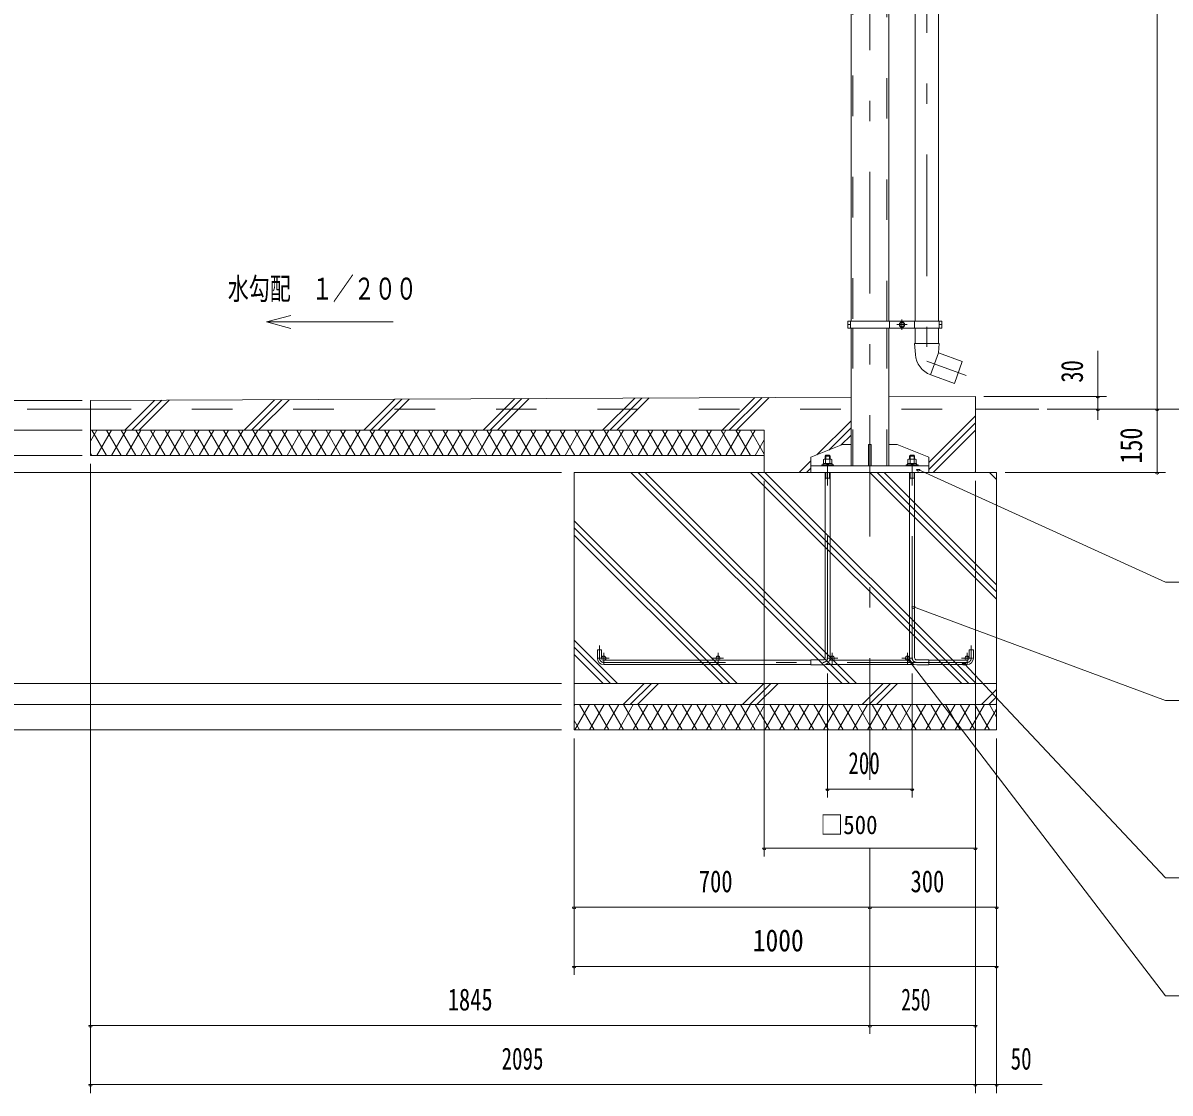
# Model space of a CAD drawing. Units: millimetres, scale not verified, with parts at other scales. Extents: x -25342 to 25343, y -10500 to 10500.
# Drawn here: x 15119 to 21908, y -2955 to 3382 of the extents above; entities that cross this region are included whole.
import ezdxf
from ezdxf.enums import TextEntityAlignment as Align

# ---------------------------------------------------------------- set-up
doc = ezdxf.new("R2010")
doc.units = ezdxf.units.MM
doc.header["$LTSCALE"] = 60
doc.linetypes.add('USER2', pattern=[10, 4, -6])
doc.linetypes.add('USER3', pattern=[24, 12, -5, 2, -5])
for name, color, linetype, lineweight in [('0-6_2-02BOLD', 7, 'Continuous', 18), ('0-7_2-12HIDDEN', 3, 'USER2', 18), ('0-8_2-22CENTER', 3, 'USER3', 18), ('0-9_2-42THIN', 4, 'Continuous', 18), ('0-A_2-52DIM', 3, 'Continuous', 18), ('0-B_2-62HATCH', 2, 'Continuous', 18)]:
    doc.layers.add(name, color=color, linetype=linetype, lineweight=lineweight)
doc.styles.add('ＭＳ ゴシック', font='')
doc.styles.get('ＭＳ ゴシック').set_extended_font_data('MS Gothic')

msp = doc.modelspace()

# ---------------------------------------------------------------- linework, layer by layer
at = {"layer": '0-6_2-02BOLD'}
for p, q in [((20019.81, 6069.93), (20019.81, 1614.93)), ((20242.56, 1614.93), (20242.56, 6069.93)), ((20399.94, 6069.93), (20399.94, 1614.93)), ((20537.44, 6069.93), (20537.44, 1614.93)), ((20000.57, 1614.93), (20000.57, 1574.93)), ((20015.82, 1594.93), (20000.57, 1594.93)), ((20015.82, 1614.93), (20015.82, 1574.93)), ((20019.82, 1574.93), (20019.82, 759.93)), ((20242.57, 1574.93), (20242.57, 759.93)), ((20246.57, 1614.93), (20246.57, 1574.93)), ((20308.75, 1602.15), (20308.75, 1587.71)), ((20308.75, 1587.71), (20321.26, 1580.5)), ((20321.26, 1580.5), (20333.75, 1587.71)), ((20395.94, 1614.93), (20395.94, 1574.93)), ((20399.94, 1574.93), (20399.94, 1482.66)), ((20537.44, 1574.93), (20537.44, 1482.66)), ((20541.44, 1614.93), (20541.44, 1574.93)), ((20541.44, 1594.93), (20556.69, 1594.93)), ((20556.69, 1614.93), (20556.69, 1574.93)), ((20400.59, 1418.17), (20396.18, 1482.66)), ((20396.19, 1482.66), (20541.2, 1482.66)), ((20537.44, 1427.66), (20490.42, 1298.45)), ((20491.12, 1298.2), (20631.37, 1247.15)), ((15518.69, 1144.93), (20019.82, 1166.42)), ((20242.57, 1167.48), (20756.19, 1169.93)), ((20756.19, 1169.93), (20756.19, 719.93)), ((15518.69, 1094.93), (15143.69, 1094.93)), ((15518.69, 1144.93), (15518.69, 819.93)), ((21131.19, 1094.93), (20756.19, 1094.93)), ((19506.19, 969.93), (15518.69, 969.93)), ((19506.19, 969.93), (19506.19, 719.93)), ((19782.32, 809.93), (19969.82, 884.93)), ((19969.82, 884.93), (20019.82, 884.93)), ((20123.69, 884.93), (20138.69, 884.93)), ((20123.69, 884.93), (20123.69, 759.93)), ((20138.69, 884.93), (20138.69, 759.93)), ((20242.57, 884.93), (20292.57, 884.93)), ((20292.57, 884.93), (20480.07, 809.93)), ((19506.19, 819.93), (15518.69, 819.93)), ((19866.19, 816.42), (19871.19, 821.42)), ((19866.19, 816.42), (19896.19, 816.42)), ((19866.19, 798.18), (19866.19, 816.42)), ((19871.19, 821.42), (19891.19, 821.42)), ((19891.19, 821.42), (19896.19, 816.42)), ((19896.19, 798.18), (19896.19, 816.42)), ((20366.19, 798.18), (20366.19, 816.42)), ((20396.19, 816.42), (20366.19, 816.42)), ((19781.19, 759.93), (19781.19, 719.93)), ((19782.32, 809.93), (19782.32, 759.93)), ((19846.19, 765.68), (19846.19, 759.93)), ((19854.32, 773.18), (19908.07, 773.18)), ((19854.32, 773.18), (19854.32, 765.68)), ((19856.66, 795.92), (19856.66, 773.18)), ((19868.92, 795.92), (19868.92, 773.18)), ((19873.69, 765.68), (19881.19, 773.18)), ((19881.19, 765.68), (19888.69, 773.18)), ((19893.46, 795.92), (19893.46, 773.18)), ((19908.07, 773.18), (19908.07, 765.68)), ((20346.19, 765.68), (20346.19, 759.93)), ((20416.19, 765.68), (20346.19, 765.68)), ((20360.57, 798.18), (20356.65, 795.92)), ((20356.65, 795.92), (20356.65, 773.18)), ((20401.82, 798.18), (20360.57, 798.18)), ((20368.92, 795.92), (20368.92, 773.18)), ((20381.19, 765.68), (20373.69, 773.18)), ((20388.69, 765.68), (20381.19, 773.18)), ((20393.46, 795.92), (20393.46, 773.18)), ((20405.73, 795.92), (20401.82, 798.18)), ((20405.73, 795.92), (20405.73, 773.18)), ((20408.07, 773.18), (20408.07, 765.68)), ((20416.19, 765.68), (20416.19, 759.93)), ((20480.07, 809.93), (20480.07, 759.93)), ((18381.19, 719.93), (20881.19, 719.93)), ((18381.19, 719.93), (18381.19, -805.07)), ((19866.19, -377.57), (19866.19, 719.93)), ((19866.19, 686.18), (19896.19, 686.18)), ((19896.19, -377.57), (19896.19, 719.93)), ((20366.19, -377.57), (20366.19, 719.93)), ((20396.19, 686.18), (20366.19, 686.18)), ((20396.19, -377.57), (20396.19, 719.93)), ((20881.19, 719.93), (20881.19, -805.07)), ((18518.69, -380.07), (18518.69, -330.07)), ((20743.69, -380.07), (20743.69, -330.07)), ((18556.19, -392.57), (19781.19, -392.57)), ((19853.69, -390.07), (19781.19, -390.07)), ((19781.19, -420.07), (19781.19, -390.07)), ((20368.93, -392.57), (19893.46, -392.57)), ((20706.19, -392.57), (20481.19, -392.57)), ((18556.19, -417.57), (19781.19, -417.57)), ((19853.69, -420.07), (19781.19, -420.07)), ((20394.33, -417.57), (19868.05, -417.57)), ((20481.19, -420.07), (20408.69, -420.07)), ((20706.19, -417.57), (20481.19, -417.57)), ((20881.19, -530.07), (18381.19, -530.07)), ((20881.19, -655.07), (18381.19, -655.07)), ((20881.19, -805.07), (18381.19, -805.07))]:
    msp.add_line(p, q, dxfattribs=at)
for points in [[(20000.57, 1614.93), (20136.86, 1614.93), (20556.69, 1614.93)], [(20000.57, 1574.93), (20094.01, 1574.93), (20556.69, 1574.93)], [(20308.75, 1602.15), (20321.25, 1609.36), (20333.75, 1602.15), (20333.75, 1587.71)], [(20541.19, 1482.66), (20537.44, 1427.66), (20678.4, 1376.36), (20631.37, 1247.15)], [(20396.19, 798.18), (20396.19, 816.42), (20391.19, 821.42), (20371.19, 821.42), (20366.19, 816.42)], [(19781.19, 759.93), (20481.19, 759.93), (20481.19, 719.93)], [(19846.19, 765.68), (19916.19, 765.68), (19916.19, 759.93)], [(19856.66, 795.92), (19860.57, 798.18), (19901.82, 798.18), (19905.73, 795.92), (19905.73, 773.18)], [(20408.07, 773.18), (20354.32, 773.18), (20354.32, 765.68)], [(18543.69, -380.07), (18543.69, -330.07), (18518.69, -330.07)], [(20718.69, -380.07), (20718.69, -330.07), (20743.69, -330.07)], [(20481.19, -420.07), (20481.19, -390.07), (20408.69, -390.07)]]:
    msp.add_lwpolyline(points, dxfattribs=at)
for centre, radius in [((20321.25, 1594.93), 15.62), ((20321.25, 1594.93), 12.25), ((18556.19, -380.07), 12.5), ((19232.44, -380.07), 12.5), ((19908.69, -380.07), 12.5), ((20353.69, -380.07), 12.5), ((20706.19, -380.07), 12.5)]:
    msp.add_circle(centre, radius, dxfattribs=at)
for centre, radius, start, end in [((20537.77, 1427.54), 137.5, 183.90576, 250.16731), ((19862.79, 788.72), 9.46, 49.5701, 90), ((19881.19, 763.73), 34.45, 69.13593, 110.86406), ((19899.6, 788.72), 9.46, 90, 130.42989), ((20362.79, 788.72), 9.46, 49.57011, 90), ((20381.19, 763.73), 34.45, 69.13594, 110.86407), ((20399.6, 788.72), 9.46, 90, 130.4299), ((18556.19, -380.07), 37.5, 180, 270), ((19853.69, -377.57), 42.5, 270, 0), ((19853.69, -377.57), 12.5, 270, 0), ((20408.69, -377.57), 42.5, 180, 270), ((20408.69, -377.57), 12.5, 180, 270), ((20706.19, -380.07), 37.5, 270, 0)]:
    msp.add_arc(centre, radius, start, end, dxfattribs=at)
at = {"layer": '0-7_2-12HIDDEN'}
for p, q in [((20030.31, 6069.93), (20030.31, 1614.93)), ((20232.06, 1614.93), (20232.06, 6069.93)), ((20030.32, 1574.93), (20030.32, 759.93)), ((20232.06, 1574.93), (20232.06, 759.93)), ((15518.69, 1094.93), (20756.19, 1094.93))]:
    msp.add_line(p, q, dxfattribs=at)
at = {"layer": '0-8_2-22CENTER'}
for p, q in [((20468.69, 6922.98), (20468.69, 1379.52)), ((20131.19, 6819.93), (20131.19, -1305.07)), ((20290, 1594.93), (20352.5, 1594.93)), ((20321.25, 1626.18), (20321.25, 1563.68)), ((20468.69, 1379.52), (20701.87, 1294.65)), ((19881.19, -377.57), (19881.19, 851.41)), ((20381.19, -377.57), (20381.19, 851.41)), ((18531.19, -380.07), (18531.19, -305.07)), ((20731.19, -380.07), (20731.19, -305.07)), ((18588.69, -380.07), (18523.69, -380.07)), ((18556.19, -412.57), (18556.19, -347.57)), ((18556.19, -405.07), (20706.19, -405.07)), ((19264.94, -380.07), (19199.94, -380.07)), ((19232.44, -412.57), (19232.44, -347.57)), ((19941.19, -380.07), (19876.19, -380.07)), ((19908.69, -412.57), (19908.69, -347.57)), ((20386.19, -380.07), (20321.19, -380.07)), ((20353.69, -412.57), (20353.69, -347.57)), ((20738.69, -380.07), (20673.69, -380.07)), ((20706.19, -412.57), (20706.19, -347.57))]:
    msp.add_line(p, q, dxfattribs=at)
for centre, radius, start, end in [((18556.19, -380.07), 25, 180, 270), ((19853.69, -377.57), 27.5, 270, 0), ((20408.69, -377.57), 27.5, 180, 270), ((20706.19, -380.07), 25, 270, 0)]:
    msp.add_arc(centre, radius, start, end, dxfattribs=at)
at = {"layer": '0-9_2-42THIN'}
for p, q in [((19869.94, 798.18), (19869.94, 820.16)), ((19892.44, 798.18), (19892.44, 820.16)), ((20369.94, 798.18), (20369.94, 820.16)), ((20392.44, 798.18), (20392.44, 820.16)), ((19866.19, 679.69), (19869.94, 686.18)), ((19869.94, 686.18), (19869.94, 719.93)), ((19892.44, 686.18), (19892.44, 719.93)), ((19892.44, 686.18), (19896.19, 679.69)), ((20369.94, 686.18), (20366.19, 679.69)), ((20369.94, 686.18), (20369.94, 719.93))]:
    msp.add_line(p, q, dxfattribs=at)
msp.add_lwpolyline([(20396.19, 679.69), (20392.44, 686.18), (20392.44, 719.93)], dxfattribs=at)
at = {"layer": '0-A_2-52DIM'}
for p, q in [((21831.19, 719.93), (21831.19, 7297.43)), ((16559.46, 1611.23), (16704.35, 1650.05)), ((16559.46, 1611.23), (17309.46, 1611.23)), ((16559.46, 1611.23), (16704.35, 1572.41)), ((21481.19, 1032.16), (21481.19, 1439.93)), ((20806.19, 1169.93), (21531.19, 1169.93)), ((21491.19, 1169.93), (21471.19, 1169.93)), ((15468.69, 1144.93), (14743.69, 1144.93)), ((21181.19, 1094.93), (22231.19, 1094.93)), ((21491.19, 1094.93), (21471.19, 1094.93)), ((21841.19, 1094.93), (21821.19, 1094.93)), ((15468.69, 969.93), (14393.69, 969.93)), ((15468.69, 819.93), (14393.69, 819.93)), ((15518.69, 769.93), (15518.69, -2955.07)), ((18306.19, 719.93), (14043.69, 719.93)), ((20427.26, 737.94), (20407.26, 737.94)), ((20931.19, 719.93), (21881.19, 719.93)), ((21841.19, 719.93), (21821.19, 719.93)), ((19506.19, 669.93), (19506.19, -1555.07)), ((20756.19, 669.93), (20756.19, -2955.07)), ((20398.88, -76.73), (20378.88, -76.73)), ((20388.88, -76.73), (21881.19, -630.07)), ((20367.32, -386.97), (20347.32, -386.97)), ((20357.32, -386.97), (21881.19, -2380.07)), ((19881.19, -470.07), (19881.19, -1205.07)), ((20381.19, -470.07), (20381.19, -1205.07)), ((20698.47, -411.39), (20678.47, -411.39)), ((18306.19, -530.07), (14393.69, -530.07)), ((18306.19, -655.07), (14393.69, -655.07)), ((23431.19, -630.07), (21881.19, -630.07)), ((18306.19, -805.07), (13693.69, -805.07)), ((18381.19, -855.07), (18381.19, -2255.07)), ((20881.19, -855.07), (20881.19, -2955.07)), ((19891.19, -1155.07), (19871.19, -1155.07)), ((20381.19, -1155.07), (19881.19, -1155.07)), ((20391.19, -1155.07), (20371.19, -1155.07)), ((19516.19, -1505.07), (19496.19, -1505.07)), ((20756.19, -1505.07), (19506.19, -1505.07)), ((20131.19, -1505.07), (20131.19, -2605.07)), ((20766.19, -1505.07), (20746.19, -1505.07)), ((18391.19, -1855.07), (18371.19, -1855.07)), ((20881.19, -1855.07), (18381.19, -1855.07)), ((20141.19, -1855.07), (20121.19, -1855.07)), ((20891.19, -1855.07), (20871.19, -1855.07)), ((18391.19, -2205.07), (18371.19, -2205.07)), ((20881.19, -2205.07), (18381.19, -2205.07)), ((20891.19, -2205.07), (20871.19, -2205.07)), ((21881.19, -2380.07), (23431.19, -2380.07)), ((15528.69, -2555.07), (15508.69, -2555.07)), ((20756.19, -2555.07), (15518.69, -2555.07)), ((20141.19, -2555.07), (20121.19, -2555.07)), ((20766.19, -2555.07), (20746.19, -2555.07)), ((15528.69, -2905.07), (15508.69, -2905.07)), ((15518.69, -2905.07), (21151.19, -2905.07)), ((20766.19, -2905.07), (20746.19, -2905.07)), ((20891.19, -2905.07), (20871.19, -2905.07))]:
    msp.add_line(p, q, dxfattribs=at)
for points in [[(20417.26, 737.95), (21881.19, 69.93), (24181.19, 69.93)], [(20688.47, -411.39), (21881.19, -1680.07), (23431.19, -1680.07)]]:
    msp.add_lwpolyline(points, dxfattribs=at)
for centre in [(21481.19, 1169.93), (21481.19, 1094.93), (21831.19, 1094.93), (20417.26, 737.94), (21831.19, 719.93), (20388.88, -76.73), (20357.32, -386.97), (20688.47, -411.39), (19881.19, -1155.07), (20381.19, -1155.07), (19506.19, -1505.07), (20756.19, -1505.07), (18381.19, -1855.07), (20131.19, -1855.07), (20881.19, -1855.07), (18381.19, -2205.07), (20881.19, -2205.07), (15518.69, -2555.07), (20131.19, -2555.07), (20756.19, -2555.07), (15518.69, -2905.07), (20756.19, -2905.07), (20881.19, -2905.07)]:
    msp.add_arc(centre, 10, 180, 0, dxfattribs=at)
at = {"layer": '0-B_2-62HATCH'}
for p, q in [((17842.44, 969.93), (18029.43, 1156.91)), ((17884.87, 969.93), (18072.06, 1157.12)), ((17927.3, 969.93), (18114.69, 1157.32)), ((18549.55, 969.93), (18739.93, 1160.31)), ((18591.98, 969.93), (18782.56, 1160.51)), ((18634.4, 969.93), (18825.19, 1160.71)), ((19256.66, 969.93), (19450.43, 1163.7)), ((19299.08, 969.93), (19493.06, 1163.9)), ((19341.51, 969.93), (19535.68, 1164.1)), ((20242.57, 1163.88), (20246.18, 1167.5)), ((15721.12, 969.93), (15897.93, 1146.74)), ((15763.55, 969.93), (15940.56, 1146.94)), ((15805.98, 969.93), (15983.2, 1147.15)), ((16428.23, 969.93), (16608.43, 1150.13)), ((16470.66, 969.93), (16651.06, 1150.34)), ((16513.08, 969.93), (16693.69, 1150.54)), ((17135.34, 969.93), (17318.93, 1153.52)), ((17177.76, 969.93), (17361.56, 1153.73)), ((17220.19, 969.93), (17404.19, 1153.93)), ((19818.06, 824.23), (20019.82, 1025.98)), ((20480.07, 779.12), (20756.19, 1055.25)), ((15518.69, 905.85), (15555.69, 969.93)), ((15613.42, 819.93), (15526.82, 969.93)), ((15555.69, 819.93), (15642.29, 969.93)), ((15700.03, 819.93), (15613.42, 969.93)), ((15642.29, 819.93), (15728.89, 969.93)), ((15786.63, 819.93), (15700.03, 969.93)), ((15728.89, 819.93), (15815.5, 969.93)), ((15873.23, 819.93), (15786.63, 969.93)), ((15815.5, 819.93), (15902.1, 969.93)), ((15959.83, 819.93), (15873.23, 969.93)), ((15902.1, 819.93), (15988.7, 969.93)), ((16046.44, 819.93), (15959.83, 969.93)), ((15988.7, 819.93), (16075.3, 969.93)), ((16133.04, 819.93), (16046.44, 969.93)), ((16075.3, 819.93), (16161.9, 969.93)), ((16219.64, 819.93), (16133.04, 969.93)), ((16161.9, 819.93), (16248.51, 969.93)), ((16306.25, 819.93), (16219.64, 969.93)), ((16248.51, 819.93), (16335.11, 969.93)), ((16392.85, 819.93), (16306.25, 969.93)), ((16335.11, 819.93), (16421.71, 969.93)), ((16479.45, 819.93), (16392.85, 969.93)), ((16421.72, 819.93), (16508.32, 969.93)), ((16566.05, 819.93), (16479.45, 969.93)), ((16508.32, 819.93), (16594.92, 969.93)), ((16652.65, 819.93), (16566.05, 969.93)), ((16594.92, 819.93), (16681.52, 969.93)), ((16739.26, 819.93), (16652.65, 969.93)), ((16681.52, 819.93), (16768.12, 969.93)), ((16825.86, 819.93), (16739.26, 969.93)), ((16768.12, 819.93), (16854.73, 969.93)), ((16912.46, 819.93), (16825.86, 969.93)), ((16854.73, 819.93), (16941.33, 969.93)), ((16999.06, 819.93), (16912.46, 969.93)), ((16941.33, 819.93), (17027.93, 969.93)), ((17085.67, 819.93), (16999.07, 969.93)), ((17027.93, 819.93), (17114.53, 969.93)), ((17172.27, 819.93), (17085.67, 969.93)), ((17114.53, 819.93), (17201.14, 969.93)), ((17258.87, 819.93), (17172.27, 969.93)), ((17201.14, 819.93), (17287.74, 969.93)), ((17345.48, 819.93), (17258.87, 969.93)), ((17287.74, 819.93), (17374.34, 969.93)), ((17432.08, 819.93), (17345.48, 969.93)), ((17374.34, 819.93), (17460.95, 969.93)), ((17518.68, 819.93), (17432.08, 969.93)), ((17460.95, 819.93), (17547.55, 969.93)), ((17605.28, 819.93), (17518.68, 969.93)), ((17547.55, 819.93), (17634.15, 969.93)), ((17691.89, 819.93), (17605.28, 969.93)), ((17634.15, 819.93), (17720.75, 969.93)), ((17778.49, 819.93), (17691.89, 969.93)), ((17720.75, 819.93), (17807.36, 969.93)), ((17865.09, 819.93), (17778.49, 969.93)), ((17807.36, 819.93), (17893.96, 969.93)), ((17951.69, 819.93), (17865.09, 969.93)), ((17893.96, 819.93), (17980.56, 969.93)), ((18038.29, 819.93), (17951.69, 969.93)), ((17980.56, 819.93), (18067.16, 969.93)), ((18124.9, 819.93), (18038.3, 969.93)), ((18067.16, 819.93), (18153.76, 969.93)), ((18211.5, 819.93), (18124.9, 969.93)), ((18153.76, 819.93), (18240.37, 969.93)), ((18298.1, 819.93), (18211.5, 969.93)), ((18240.37, 819.93), (18326.97, 969.93)), ((18384.71, 819.93), (18298.1, 969.93)), ((18326.97, 819.93), (18413.57, 969.93)), ((18471.31, 819.93), (18384.71, 969.93)), ((18413.57, 819.93), (18500.18, 969.93)), ((18557.91, 819.93), (18471.31, 969.93)), ((18500.18, 819.93), (18586.78, 969.93)), ((18644.51, 819.93), (18557.91, 969.93)), ((18586.78, 819.93), (18673.38, 969.93)), ((18731.12, 819.93), (18644.51, 969.93)), ((18673.38, 819.93), (18759.98, 969.93)), ((18817.72, 819.93), (18731.12, 969.93)), ((18759.98, 819.93), (18846.59, 969.93)), ((18904.32, 819.93), (18817.72, 969.93)), ((18846.59, 819.93), (18933.19, 969.93)), ((18990.92, 819.93), (18904.32, 969.93)), ((18933.19, 819.93), (19019.79, 969.93)), ((19077.53, 819.93), (18990.92, 969.93)), ((19019.79, 819.93), (19106.39, 969.93)), ((19164.13, 819.93), (19077.53, 969.93)), ((19106.4, 819.93), (19192.99, 969.93)), ((19250.73, 819.93), (19164.13, 969.93)), ((19192.99, 819.93), (19279.6, 969.93)), ((19337.34, 819.93), (19250.73, 969.93)), ((19279.6, 819.93), (19366.2, 969.93)), ((19423.94, 819.93), (19337.34, 969.93)), ((19366.2, 819.93), (19452.81, 969.93)), ((19506.19, 827.47), (19423.94, 969.93)), ((19888.77, 852.52), (20019.82, 983.56)), ((20481.19, 737.82), (20756.19, 1012.82)), ((20505.73, 719.93), (20756.19, 970.4)), ((19452.81, 819.93), (19506.19, 912.4)), ((19959.48, 880.8), (20019.82, 941.13)), ((15526.82, 819.93), (15518.69, 834.01)), ((19713.77, 719.93), (19782.32, 788.48)), ((18717.44, 719.93), (19967.45, -530.07)), ((18759.87, 719.93), (20009.87, -530.07)), ((18802.3, 719.93), (20052.3, -530.07)), ((19424.55, 719.93), (20674.55, -530.07)), ((19466.98, 719.93), (20716.98, -530.07)), ((19509.41, 719.93), (20759.41, -530.07)), ((19756.19, 719.93), (19781.19, 744.93)), ((20131.66, 719.93), (20881.19, -29.6)), ((20174.08, 719.93), (20881.19, 12.83)), ((20216.51, 719.93), (20881.19, 55.25)), ((20752.98, 719.93), (20756.19, 723.14)), ((20838.77, 719.93), (20881.19, 677.51)), ((18381.19, 433.93), (19345.19, -530.07)), ((18381.19, 391.5), (19302.77, -530.07)), ((18381.19, 349.08), (19260.34, -530.07)), ((18381.19, -273.18), (18638.09, -530.07)), ((18381.19, -315.6), (18595.66, -530.07)), ((18381.19, -358.03), (18553.23, -530.07)), ((18670.87, -655.07), (18795.87, -530.07)), ((18713.3, -655.07), (18838.3, -530.07)), ((18755.72, -655.07), (18880.72, -530.07)), ((19377.98, -655.07), (19502.98, -530.07)), ((19420.4, -655.07), (19545.4, -530.07)), ((19462.83, -655.07), (19587.83, -530.07)), ((20085.09, -655.07), (20210.08, -530.07)), ((20127.51, -655.07), (20252.51, -530.07)), ((20169.94, -655.07), (20294.94, -530.07)), ((20792.19, -655.07), (20881.19, -566.07)), ((20834.62, -655.07), (20881.19, -608.5)), ((18381.19, -661.15), (18384.71, -655.07)), ((18384.71, -805.07), (18471.31, -655.07)), ((18500.18, -805.07), (18413.57, -655.07)), ((18471.31, -805.07), (18557.91, -655.07)), ((18586.78, -805.07), (18500.18, -655.07)), ((18557.91, -805.07), (18644.51, -655.07)), ((18673.38, -805.07), (18586.78, -655.07)), ((18644.51, -805.07), (18731.12, -655.07)), ((18759.98, -805.07), (18673.38, -655.07)), ((18731.12, -805.07), (18817.72, -655.07)), ((18846.59, -805.07), (18759.98, -655.07)), ((18817.72, -805.07), (18904.32, -655.07)), ((18933.19, -805.07), (18846.59, -655.07)), ((18904.32, -805.07), (18990.92, -655.07)), ((19019.79, -805.07), (18933.19, -655.07)), ((18990.92, -805.07), (19077.53, -655.07)), ((19106.39, -805.07), (19019.79, -655.07)), ((19077.53, -805.07), (19164.13, -655.07)), ((19192.99, -805.07), (19106.39, -655.07)), ((19164.13, -805.07), (19250.73, -655.07)), ((19279.6, -805.07), (19192.99, -655.07)), ((19250.73, -805.07), (19337.34, -655.07)), ((19366.2, -805.07), (19279.6, -655.07)), ((19337.33, -805.07), (19423.94, -655.07)), ((19452.81, -805.07), (19366.2, -655.07)), ((19423.93, -805.07), (19510.54, -655.07)), ((19539.41, -805.07), (19452.81, -655.07)), ((19510.54, -805.07), (19597.14, -655.07)), ((19626.01, -805.07), (19539.41, -655.07)), ((19597.14, -805.07), (19683.74, -655.07)), ((19712.61, -805.07), (19626.01, -655.07)), ((19683.74, -805.07), (19770.35, -655.07)), ((19799.21, -805.07), (19712.61, -655.07)), ((19770.35, -805.07), (19856.95, -655.07)), ((19885.82, -805.07), (19799.21, -655.07)), ((19856.95, -805.07), (19943.55, -655.07)), ((19972.42, -805.07), (19885.82, -655.07)), ((19943.55, -805.07), (20030.15, -655.07)), ((20059.02, -805.07), (19972.42, -655.07)), ((20030.15, -805.07), (20116.76, -655.07)), ((20145.63, -805.07), (20059.02, -655.07)), ((20116.76, -805.07), (20203.36, -655.07)), ((20232.23, -805.07), (20145.62, -655.07)), ((20203.36, -805.07), (20289.96, -655.07)), ((20318.83, -805.07), (20232.23, -655.07)), ((20289.96, -805.07), (20376.57, -655.07)), ((20405.43, -805.07), (20318.83, -655.07)), ((20376.56, -805.07), (20463.17, -655.07)), ((20492.04, -805.07), (20405.43, -655.07)), ((20463.17, -805.07), (20549.77, -655.07)), ((20578.64, -805.07), (20492.04, -655.07)), ((20549.77, -805.07), (20636.37, -655.07)), ((20665.24, -805.07), (20578.64, -655.07)), ((20636.37, -805.07), (20722.98, -655.07)), ((20751.84, -805.07), (20665.24, -655.07)), ((20722.98, -805.07), (20809.58, -655.07)), ((20838.45, -805.07), (20751.84, -655.07)), ((20881.19, -729.11), (20838.45, -655.07)), ((20877.04, -655.07), (20881.19, -650.92)), ((20809.58, -805.07), (20881.19, -681.03)), ((18413.57, -805.07), (18381.19, -748.99))]:
    msp.add_line(p, q, dxfattribs=at)

# ---------------------------------------------------------------- texts
at = {"layer": '0-A_2-52DIM', "color": 7, "style": 'ＭＳ ゴシック'}
for s, height, width, p in [('水勾配\u3000１／２００', 130.2, 0.7, (16330.99, 1703.99)), ('200', 130.2, 0.7, (20003.93, -1105.07)), ('□500', 110.7, 0.9, (19837.44, -1455.07)), ('700', 130.2, 0.75, (19119.19, -1805.07)), ('300', 130.2, 0.75, (20372.09, -1805.07)), ('1000', 130.2, 0.85, (19438.39, -2155.07)), ('1845', 130.2, 0.75, (17632.71, -2505.07)), ('250', 130.2, 0.65, (20316.86, -2505.07)), ('2095', 130.2, 0.7, (17951.43, -2855.07)), ('50', 130.2, 0.7, (20964.47, -2855.07))]:
    msp.add_text(s, height=height, dxfattribs=dict(at, width=width)).set_placement(p, align=Align.BOTTOM_LEFT)
for s, width, p in [('30', 0.75, (21431.19, 1251.62)), ('150', 0.8, (21781.19, 772.94))]:
    msp.add_text(s, height=130.2, rotation=90, dxfattribs=dict(at, width=width)).set_placement(p, align=Align.BOTTOM_LEFT)

doc.saveas('drawing.dxf')
